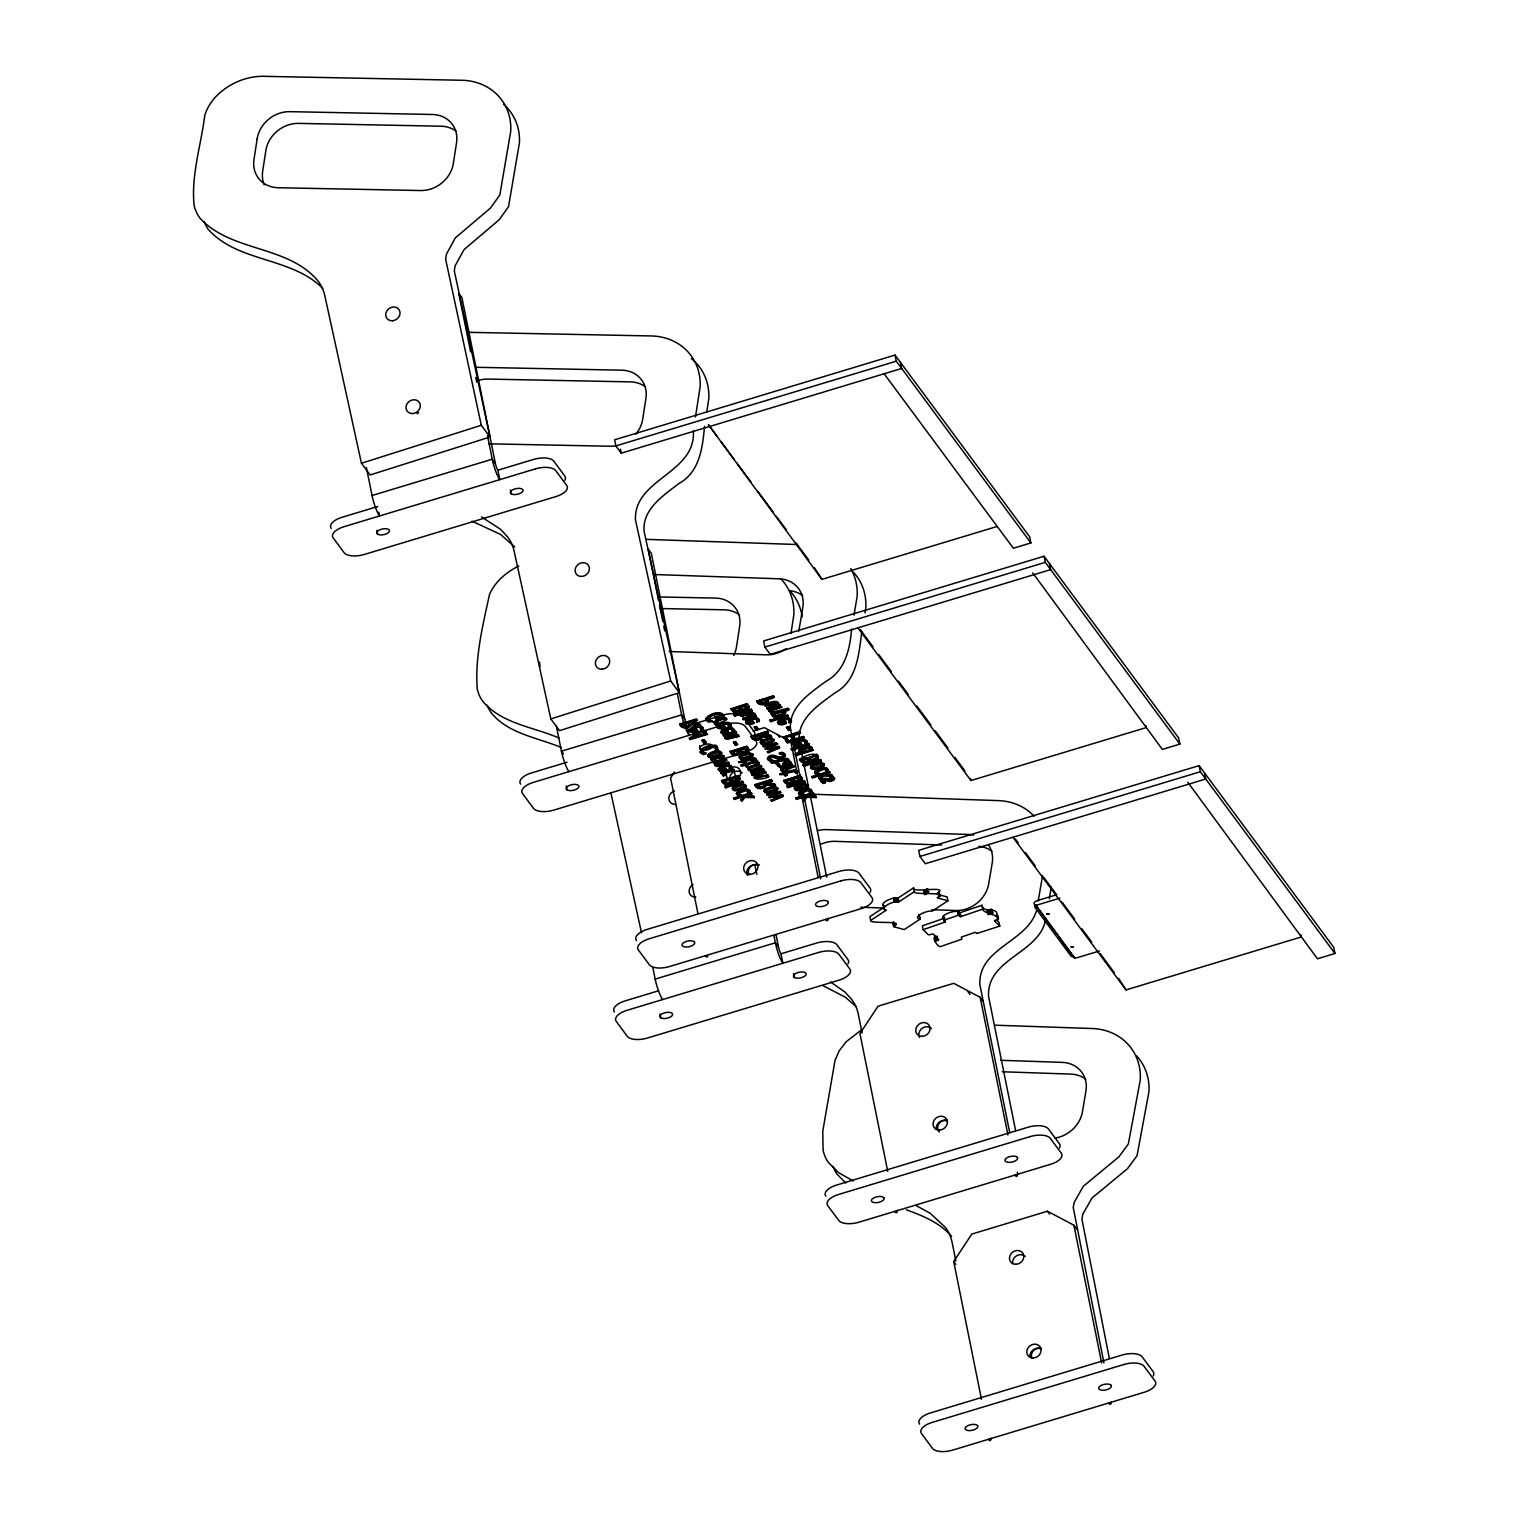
<?xml version="1.0" encoding="UTF-8"?>
<svg xmlns="http://www.w3.org/2000/svg" width="1528" height="1528" viewBox="0 0 1528 1528"><rect width="100%" height="100%" fill="white"/><g stroke="black" fill="none" stroke-linecap="round" stroke-linejoin="round"><path stroke-width="1.5" d="M779.605 765.528L779.509 763.866L777.446 765.108L780.923 768.202L792.44 765.108L781.648 767.514L777.924 766.216M714.626 760.906C714.321 756.398 726.717 759.722 723.355 755.29L710.864 759.072L711.628 760.581L713.366 759.378L710.864 759.072M717.186 723.756C739.934 715.639 714.856 717.511 717.549 724.387C713.309 728.188 717.644 720.318 714.053 722.782L713.404 721.904L725.915 718.141L726.679 719.65M724.807 774.639C724.501 770.131 736.897 773.454 733.535 769.023L721.025 772.805L721.808 774.314L723.661 773.741L721.025 772.805M708.152 719.325C710.253 715.238 719.134 712.583 722.343 716.651M738.368 794.006L739.38 791.867L744.957 790.167M800.405 793.872L800.863 792.115L804.053 790.644M816.506 772.557L817.518 770.418L823.898 768.679A3.247 1.452 -11.4 0 1 825.636 769.1C824.681 774.257 830.754 770.589 826.667 768.011A5.138 2.311 -11.4 0 0 823.783 767.61C820.039 766.922 810.165 771.64 816.945 774.696L819.294 773.989L816.525 772.251M702.211 751.929C704.37 747.841 711.8 746.103 715.887 748.319M694.973 735.331L702.383 732.084A2.445 1.108 -11.4 0 1 703.95 732.389L704.236 732.676M728.818 724.883C727.08 728.78 732.676 726.564 730.403 723.718C727.805 721.12 723.604 722.591 720.586 723.546C707.941 728.589 732.733 732.848 722.801 723.909L725.685 723.355A3.686 1.662 -11.4 0 1 727.748 723.642L728.493 727.137M800.825 751.318L801.837 749.217L808.102 747.421A2.445 1.108 -11.4 0 1 809.668 747.727L809.706 750.42L802.486 752.597L800.691 750.668M704.274 732.409L703.854 734.433L696.634 736.611L694.839 734.701L696.711 732.886M800.844 751.012L802.372 751.948L809.573 749.77L810.126 748.376M724.253 717.396C723.241 709.145 709.107 713.328 706.031 718.351L706.566 720.528A11.345 5.1 -11.4 0 0 708.82 722.037L712.354 721.541L708.266 719.191M703.09 728.016C701.868 732.561 700.951 729.104 700.053 726.851A3.686 1.662 -11.4 0 0 697.99 726.564L695.106 727.118L697.895 731.339C678.241 736.553 698.544 717.53 703.224 728.646M734.49 729.811C733.879 733.765 731.95 731.587 731.568 729.276A3.686 1.662 -11.4 0 0 729.524 728.99L726.64 729.563L729.391 728.359A3.686 1.662 -11.4 0 1 731.454 728.646L732.657 730.518M791.466 721.426C790.644 714.932 780.846 718.16 777.695 721.273C775.957 727.634 792.554 724.387 783.406 719.382L786.29 718.828A3.686 1.662 -11.4 0 1 788.333 719.115L789.556 720.987M807.338 741.806C806.02 746.409 805.371 742.818 804.282 740.641A3.686 1.662 -11.4 0 0 802.238 740.354L799.354 740.908L802.143 745.148C783.196 750.248 801.379 732.065 807.376 741.901M959.641 916.246L958.4 915.215L944.361 920.047L945.03 922.072L923.179 929.654L922.396 925.815L943.903 918.404M976.64 933.283L975.399 932.252L961.341 937.084L961.857 939.185L940.159 946.672C936.97 946.271 930.113 935.518 937.447 936.377M782.737 764.726L785.755 762.09A4.546 2.044 -11.4 0 1 788.238 761.67L788.945 761.67A4.011 1.795 -11.4 0 1 790.893 762.453L790.453 764.649L791.657 763.618L792.44 765.108M706.184 731.721L705.611 733.918L707.54 734.395L690.121 739.647C686.301 735.446 703.701 736.152 689.472 738.788M772.423 716.097L772.595 714.397M754.756 713.385L754.106 715.677L754.698 713.882M749.961 791.275C749.102 794.694 747.268 793.49 747.498 790.549A3.247 1.452 -11.4 0 0 746.466 790.186M828.1 769.826L828.061 771.334M754.584 759.76L754.717 760.81L756.608 760.237L755.806 758.213L752.826 757.793L738.654 761.956L753.762 758.346L756.608 760.237M754.717 760.81L753.113 758.805L744.652 761.211L746.352 763.522C749.159 763.733 757.888 757.487 758.958 763.408L748.51 767.018A5.291 2.387 -11.4 0 0 747.765 768.699L748.624 770.322A5.233 2.349 -11.4 0 0 751.127 771.029L760.868 768.068A5.252 2.349 -11.4 0 0 761.612 766.407L756.016 762.625L747.001 764.382L755.462 761.975L757.067 763.58M789.059 760.734L786.194 758.843L771.105 762.453L785.277 758.289L788.257 758.709L789.059 760.734L787.168 761.307L787.035 760.256M797.406 771.124L797.635 772.328L795.744 772.901L795.63 771.85M770.188 711.532L770.131 711.972A4.355 1.967 -11.4 0 0 770.609 712.678L788.161 708.209C792.001 712.334 775.002 711.647 788.792 709.087M782.393 771.067L782.336 771.506A4.355 1.967 -11.4 0 0 782.813 772.213C783.196 776.644 776.262 772.786 783.425 773.607M783.367 755.386C779.547 760.657 773.187 751.623 768.469 756.876A5.654 2.54 -11.4 0 0 767.476 758.442L767.686 759.588M752.846 714.13C750.439 721.101 731.778 719.974 752.196 715.562M776.912 703.568C774.486 710.539 755.825 709.412 776.262 705M693.349 430.877C696.252 473.508 633.719 478.589 635.457 519.845L670.677 680.972L679.368 692.681L559.515 730.651L550.825 718.924L514.172 551.283A47.33 41.371 -36.5 0 0 507.506 536.767L500.554 529.299L481.511 516.903M695.488 416.934L700.149 386.737A60.108 52.544 -36.5 0 0 651.195 335.95L468.351 332.321M704.542 426.35C702.555 447.494 699.824 471.865 679.101 483.44C663.744 495.129 641.894 509.397 644.147 531.572L679.368 692.681M706.681 412.407L708.82 398.464A60.108 52.544 -36.5 0 0 691.324 358.602M791.007 633.241L793.872 614.638A60.108 52.544 -36.5 0 0 780.865 578.864M703.09 729.658L703.052 728.531M730.785 726.449L730.747 725.322M734.452 730.327L734.49 731.454M730.327 767.973L729.123 766.101A3.686 1.662 -11.4 0 0 727.061 765.814L724.176 766.368L727.194 766.445A3.686 1.662 -11.4 0 1 729.238 766.731L729.83 769.558L732.179 768.909L731.244 765.624L727.519 764.745L720.758 766.521L718.217 768.832L720.146 770.914L726.965 770.589L720.28 771.544L718.217 769.386M732.179 768.909C731.778 762.548 720.719 765.681 718.351 769.463M759.301 721.636C757.334 708.4 733.115 728.493 754.106 723.336L751.318 719.096L754.202 718.542A3.686 1.662 -11.4 0 1 756.245 718.828L756.971 722.286L759.244 720.509M783.406 719.382L786.423 719.459A3.686 1.662 -11.4 0 1 788.467 719.745L789.097 722.61L791.351 720.796M807.338 743.448L807.3 742.321M851.612 629.039C849.969 648.98 845.27 670.716 826.151 681.221C810.604 692.719 788.582 706.719 790.492 728.951L820.727 878.906M853.98 615.115L857.132 596.531A60.108 52.544 -36.5 0 0 850.695 568.55M861.868 631.484C858.793 653.812 857.38 680.762 834.823 692.948C819.619 704.293 798.552 717.472 799.068 739.017M865.02 612.9L865.803 608.259A60.108 52.544 -36.5 0 0 853.369 572.217M1038.238 900.985L1042.573 875.429M1049.297 898.77L1051.245 887.157M749.331 706.967C746.524 712.067 739.877 709.298 735.694 712.392M752.062 774.944L752.788 772.786L750.745 772.328L763.255 768.546L764.019 770.055L754.698 772.881L754.068 774.543L755.481 775.002L765.433 771.487L755.348 774.371L753.934 773.894L754.565 772.251L764.019 770.055M818.359 757.812C816.219 745.282 778.096 771.029 816.582 754.66M766.731 700.664C765.566 707.961 750.611 699.385 765.834 699.079C768.87 702.67 760.314 704.656 759.168 701.085M716.059 748.491C715.295 755.959 721.579 742.761 712.334 745.53C707.464 744.652 694.361 750.897 703.529 754.679L706.012 753.151L702.288 751.738M1045.782 918.863C1040.071 953.548 986.553 958.228 988.559 996.351L1015.604 1130.51M820.956 781.285C820.689 774.027 835.491 783.215 830.926 777.045M712.354 721.541L708.4 719.841C707.464 714.378 721.636 710.959 722.438 717.415L718.122 718.714L716.804 716.479L714.856 717.071L716.842 720.223L724.119 718.026C723.642 709.756 709.049 714.015 706.165 719M738.712 751.948L735.14 753.781L732.695 751.719L737.585 750.248L738.482 751.929M754.221 777.847L755.271 775.422L752.101 774.734M792.287 780.961L788.696 782.794L786.271 780.732L791.141 779.261L792.039 780.942M749.942 792.803L749.904 790.816M811.979 792.669L810.699 789.976A5.138 2.311 -11.4 0 0 807.815 789.556C805.027 789.212 794.617 792.745 800.71 795.381L803.079 794.675L800.844 796.031C794.102 792.956 803.938 788.238 807.682 788.925A5.138 2.311 -11.4 0 1 810.566 789.327C814.634 791.409 808.904 795.63 809.668 791.065A3.247 1.452 -11.4 0 0 807.93 790.644L800.424 793.509L803.04 794.617M994.499 920.696C1008.289 916.303 981.969 913.82 982.771 909.103L982.007 905.264L959.794 912.808L960.864 916.609L982.771 909.103M717.95 750.324C717.644 742.398 701.849 746.6 700.187 752.254M1036.328 911.242C1026.663 942.318 978.168 948.086 979.868 984.624L1009.721 1132.668M732.485 730.499L732.198 732.141M730.174 767.954L729.868 769.596M757.296 720.681L757.009 722.324M789.384 720.968L789.097 722.61M747.268 707.369L742.742 709.355L739.953 707.082L746.103 705.229L747.364 707.617M800.309 778.974L795.782 780.961L792.994 778.707L799.144 776.835C803.881 781.19 793.318 783.921 792.994 778.707M816.391 757.659L811.865 759.645L809.076 757.372L815.245 755.52C819.982 759.874 809.401 762.606 809.076 757.372M679.769 723.966C680.896 729.544 689.357 729.009 691.439 724.654L700.531 724.921L691.324 724.024C689.3 728.13 681.564 728.932 679.769 723.966L696.424 718.924C700.741 722.935 679.807 723.374 697.112 719.86M750.993 736.248C752.139 741.825 760.6 741.29 762.682 736.935L771.755 737.203L762.548 736.305C760.524 740.411 752.807 741.214 750.993 736.248L767.667 731.224L768.469 732.771L761.842 734.777L768.469 732.771M754.756 784.609C755.882 790.186 764.344 789.651 766.426 785.296L775.517 785.564L766.311 784.666C764.286 788.773 756.551 789.575 754.756 784.609L771.411 779.586L772.232 781.133L765.604 783.138L772.232 781.133M736.42 793.796L739.972 791.026L745.779 789.689A5.138 2.311 -11.4 0 1 748.663 790.11L749.79 790.969M892.849 922.511L893.976 926.789L904.213 929.578L919.99 919.188C911.605 917.583 926.808 909.848 932.156 911.185L947.933 900.794L947.15 896.955L938.956 894.739M893.632 926.35C906.639 919.913 869.241 924.325 870.654 920.448L869.871 916.609L883.681 907.536M937.332 897.585C950.301 891.072 913.286 895.542 914.355 891.683L898.407 902.169L897.757 898.254L913.591 887.844C910.019 893.613 950.129 884.999 937.371 893.173M747.994 791.81L747.574 793.509M781.648 707.044L772.767 709.737L772.901 712.602L772.901 710.367L781.648 707.044L780.999 706.184L768.508 709.947L769.272 711.456L771.01 710.272M784.494 770.876C807.624 761.154 784.609 768.298 782.985 773.015M689.281 730.212C692.05 726.602 699.805 724.1 703.128 728.111M716.976 727.022L723.623 723.317L730.537 724.367M720.681 732.027C723.451 728.398 731.205 725.915 734.529 729.906M772.48 715.562L772.996 713.862L771.048 713.385L771.812 714.894L773.13 714.493M811.998 748.185L811.463 749.885L813.393 750.363L795.973 755.634C792.153 751.413 809.553 752.12 795.324 754.756M724.941 736.42L724.941 738.54L727.041 739.361L738.998 736.286L726.927 738.731L724.826 737.89L725.38 735.808L723.355 735.35L735.866 731.568L736.63 733.077L726.698 736.897A3.82 1.719 -11.4 0 0 727.061 737.986L738.234 734.777L726.927 737.336A3.82 1.719 -11.4 0 1 726.507 736.706M702.097 750.783C704.924 747.517 713.958 744.021 716.193 749.121L715.257 751.05M778.497 703.835C778.841 698.277 762.625 703.854 765.318 706.127L776.892 703.835M712.831 760.084L712.487 761.097A4.355 1.967 -11.4 0 0 712.965 761.784L715.276 761.765L714.665 760.638M816.506 772.194L824.031 769.329A3.247 1.452 -11.4 0 1 825.75 769.73L825.712 772.06M740.564 709.928L738.845 712.239L734.949 713.003L730.651 708.782L747.307 703.739L749.312 707.025M739.953 752.559L734.299 754.966L730.136 751.375L746.791 746.332C753.075 751.738 742.169 753.419 740.087 753.189C737.68 756.971 730.919 756.207 730.136 751.375M740.24 779.261C735.006 781.209 725.934 787.493 721.655 780.521L738.311 775.479L740.469 779.356M731.568 781.668C730.518 786.251 722.133 785.583 721.655 780.521M800.844 750.955L808.236 748.071A2.445 1.108 -11.4 0 1 809.802 748.376L810.088 748.644M793.529 781.572L787.856 783.979L783.692 780.388L800.347 775.345L801.952 777.962M802.276 779.127C800.309 783.539 794.025 780.025 792.726 783.348C789.537 785.812 784.552 784.628 783.692 780.388M818.034 758.404L805.772 762.548L801.149 760.906M809.706 760.218C808.637 764.745 800.347 764.191 799.793 759.072M774.772 713.328L774.791 716.04A2.387 1.07 -11.4 0 0 776.358 716.326L783.1 714.168A3.075 1.375 -11.4 0 0 783.692 713.099L781.973 711.819L774.887 713.958L774.658 715.39A2.387 1.07 -11.4 0 0 776.224 715.696L782.985 713.538A3.075 1.375 -11.4 0 0 783.558 712.468L781.859 711.188L774.887 713.958M785.564 712.697L778.803 716.326L772.519 715.944M726.583 736.267L736.63 733.077M726.545 759.588L716.613 763.408A3.82 1.719 -11.4 0 0 716.976 764.477L728.264 761.918L729.047 763.427L717.09 766.502L714.989 765.681L715.429 762.949L713.385 762.491L725.895 758.709L726.679 760.218L716.747 764.057A3.82 1.719 -11.4 0 0 717.09 765.127L729.047 763.427M752.33 716.212L751.7 713.232L741.137 716.059L740.488 715.18L751.776 712.105L754.889 714.034M776.377 705.63C779.051 699.06 765.662 705.344 765.318 706.127M821.052 780.865L825.96 778.707L831.442 780.197L832.454 778.535L829.513 777.274L831.881 776.568L834.498 778.478A5.061 2.273 -11.4 0 1 834.173 779.815L829.398 781.553L824.031 780.044L823.038 781.61L825.617 782.813L823.363 783.501L820.899 781.094M747.268 722.4L749.828 720.223L751.852 722.973C748.491 725.533 744.728 720.433 749.694 719.592L751.852 722.973M795.171 743.238L797.731 741.405C805.313 747.23 789.67 745.148 797.864 742.035L799.908 744.785M700.798 730.346L700.168 727.481A3.686 1.662 -11.4 0 0 698.124 727.194L695.24 727.748M805.046 744.136L804.416 741.271A3.686 1.662 -11.4 0 0 802.372 740.984L799.488 741.558M784.724 764.745L788.582 764.535C790.931 761.803 785.487 761.421 784.571 763.465M788.715 765.184C791.561 761.288 781.897 762.701 785.239 766.216L788.582 764.535M898.598 902.055C900.584 892.428 878.199 903.01 883.91 905.474M926.503 893.976L925.796 890.041M674.459 772.06L670.582 777.943L697.895 913.343M981.473 1399.266L953.701 1261.536L971.789 1234.089L1047.463 1211.226L1073.898 1225.208L1077.011 1229.41M760.791 736.63L756.207 738.501L753.591 736.591L759.874 734.701C763.943 738.673 753.953 741.328 753.591 736.591M756.761 775.154L757.181 777.943L767.744 775.078L756.112 776.835L766.082 772.366L756.895 775.804M694.992 735.044L696.52 735.98L703.72 733.803L703.816 731.759A2.445 1.108 -11.4 0 0 702.25 731.454L698.659 732.179M767.056 708.457L767.705 709.336L780.063 704.905L778.172 705.096L778.726 702.995L775.957 702.173L764.668 705.248M715.429 762.949L714.856 765.05L717.778 765.853M809.611 793.376L809.534 790.415A3.247 1.452 -11.4 0 0 807.796 789.995L806.096 790.148M705.611 733.918L705.554 730.861A4.259 1.91 -11.4 0 0 703.262 730.346L693.578 733.421A5.195 2.33 -11.4 0 0 692.757 735.006A6.036 2.712 -11.4 0 0 694.762 736.515M811.463 749.885L811.54 747.459A4.259 1.91 -11.4 0 0 809.248 746.944L799.564 750.038A5.195 2.33 -11.4 0 0 798.743 751.623A6.036 2.712 -11.4 0 0 800.748 753.113M715.906 722.228L715.028 723.928A4.355 1.967 -11.4 0 0 715.505 724.635L715.639 725.284M713.481 760.008L713.079 762.434M723.527 773.111L722.649 774.811A4.355 1.967 -11.4 0 0 723.126 775.517L725.456 775.498L724.845 774.371M771.143 710.902L770.742 713.309M723.661 773.741L723.26 776.167M783.215 769.787L782.947 772.843M724.005 756.169L715.123 758.843L715.276 761.765M734.166 769.883L725.303 772.576L725.456 775.498M959.718 912.808C957.98 907.88 937.409 916.418 944.571 917.583M739.113 709.909L735.656 711.188L733.23 709.126L738.1 707.655C742.455 711.399 733.421 713.901 733.23 709.126M752.788 772.786L752.234 775.364L755.386 776.071M745.97 795.782L751.738 793.605L751.107 792.745L733.688 797.998L734.452 799.507L744.518 795.801L734.338 798.877L733.688 797.998M824.108 774.333L829.876 772.156L829.226 771.277L811.807 776.549L812.59 778.058L822.656 774.333L812.457 777.427L811.807 776.549M808.006 795.649L813.775 793.471L808.675 795.687M755.271 775.422C749.217 785.067 789.575 771.965 754.278 777.676M741.691 801.169L745.225 796.814L741.691 801.169L740.755 799.45L744.518 795.801M819.829 779.719L823.344 775.364L819.829 779.719L818.893 777.981L822.656 774.333M803.728 801.035L807.261 796.68L803.728 801.035C799.832 797.406 813.03 792.134 802.926 799.946M822.809 780.101C826.247 777.676 830.678 783.558 834.059 779.184A5.061 2.273 -11.4 0 0 834.364 777.828L831.748 775.918L829.551 777.332M740.889 800.08L744.652 796.432M819.027 778.631L822.79 774.982M996.237 916.036C1000.248 906.104 982.733 913.897 982.007 905.264M708.629 753.762C712.01 751.68 719.44 748.395 721.713 753.151A5.252 2.349 -11.4 0 1 720.987 754.813L711.227 757.754A5.233 2.349 -11.4 0 1 708.744 757.067L707.865 755.424M764.955 789.67L773.454 786.748L777.924 788.429A5.252 2.349 -11.4 0 1 777.179 790.091L767.438 793.032A5.233 2.349 -11.4 0 1 764.936 792.344L764.076 790.721A5.291 2.387 -11.4 0 1 764.821 789.04L773.321 786.118L777.79 787.779A5.252 2.349 -11.4 0 1 777.064 789.46L767.304 792.402A5.233 2.349 -11.4 0 1 764.802 791.714L764.325 791.237M811.368 766.005L818.607 763.217L824.089 764.229M926.274 894.166L925.643 890.232M919.207 915.348L920.219 918.996M710.482 754.641L717.644 752.483A3.018 1.356 -11.4 0 1 719.325 752.865L719.803 753.495A3.018 1.356 -11.4 0 1 719.23 754.565L712.029 756.742A2.999 1.356 -11.4 0 1 710.386 756.341L709.775 755.061A3.037 1.356 -11.4 0 1 710.348 754.011L717.53 751.833M762.797 740.927L769.978 738.769A3.018 1.356 -11.4 0 1 771.659 739.151L772.251 740.431A3.018 1.356 -11.4 0 1 771.678 741.481L764.477 743.659A2.999 1.356 -11.4 0 1 762.835 743.276L762.357 742.627A3.037 1.356 -11.4 0 1 762.93 741.558L770.093 739.399A3.018 1.356 -11.4 0 1 771.774 739.781L772.098 740.087M741.71 755.749L745.034 754.297M734.834 787.073L742.016 784.895A3.018 1.356 -11.4 0 1 743.83 785.468L744.289 786.557A3.018 1.356 -11.4 0 1 743.716 787.627L736.515 789.804A2.999 1.356 -11.4 0 1 734.872 789.422L734.395 788.773A3.037 1.356 -11.4 0 1 734.968 787.703L742.15 785.545A3.018 1.356 -11.4 0 1 743.83 785.927L744.136 786.232M797.005 787.569L804.186 785.411M743.582 786.996L736.4 789.174A2.999 1.356 -11.4 0 1 734.739 788.773L734.28 788.142M898.33 902.188C892.829 900.183 878.161 908.874 886.431 910.077L870.654 920.448M860.894 1030.33L846.13 1041.771L839.178 1050.844L835.052 1060.26L822.771 1131.197L823.114 1150.317A43.376 37.913 -36.5 0 0 828.405 1162.502L838.586 1172.664L853.254 1180.991M923.179 929.654L928.451 934.907L933.169 933.933L938.727 939.835L934.983 941.095L934.487 937.008M723.088 729.066L720.681 732.581L729.295 733.154L722.591 734.089L720.548 731.95M518.775 566.029C506.398 572.102 495.072 581.614 489.495 594.487C482.791 625.334 474.788 657.537 477.271 689.262A43.376 37.913 -36.5 0 0 482.772 701.352C501.681 723.928 533.826 726.927 559.267 738.158M944.858 922.167L944.247 918.232M768.317 748.013C797.463 735.827 747.173 755.558 778.898 746.371L779.624 747.822L768.087 752.903L767.438 752.024L774.543 748.357M775.555 794.713L780.77 792.211L772.06 796.374M765.203 748.548L773.97 744.403L765.337 749.178L776.491 748.242L765.337 749.178M768.947 796.909L777.733 792.745L769.081 797.54L780.235 796.604L769.081 797.54M938.689 892.772L939.644 896.535L938.956 891.836M767.304 751.394L767.954 752.273L779.624 747.822M771.067 799.755L771.716 800.634L783.367 796.183L771.831 801.264L771.182 800.385L780.101 795.973M695.526 730.346L693.502 727.595L690.923 729.448L695.66 730.976L691.229 730.747L693.616 728.245L695.66 730.976M723.355 727.786L721.311 725.036C713.118 728.149 728.78 730.231 721.197 724.406L718.637 726.564M724.902 729.41L722.725 730.575L722.649 732.542L727.061 732.791L724.902 729.41L727.061 732.791M725.017 730.04L722.457 732.218M783.826 722.61L781.782 719.86L779.223 721.713L783.959 723.241L779.528 723.011L781.916 720.509L783.959 723.241M724.597 769.596L722.572 766.846L719.994 768.699L724.73 770.227L720.318 769.997L722.706 767.495L724.73 770.227M767.438 752.024L776.491 748.242M771.182 800.385L780.235 796.604M996.409 919.703L998.987 922.301L999.77 926.121L976.774 933.512M724.291 728.55L732.007 727.462L734.624 730.46M361.448 463.251L481.301 425.281L489.991 437.008L370.12 474.979L361.448 463.251L324.796 295.611A47.33 41.371 -36.5 0 0 318.111 281.095C287.952 244.786 230.747 252.368 199.652 217.759A43.376 37.913 -36.5 0 1 194.151 205.669C190.904 175.453 201.008 145.447 204.733 115.631C206.738 108.641 210.635 102.357 215.524 97.028C228.684 83.085 247.899 75.197 267.094 76.4L461.819 80.258A60.108 52.544 -36.5 0 1 510.772 131.064L499.847 194.935L490.526 207.999L455.363 237.871L446.443 254.106L445.641 259.187L481.301 425.281M550.825 718.924L670.677 680.972M378.81 512.186L379.555 515.948A16.139 2.98 73.2 0 1 372.049 495.511L492.245 459.202L495.359 463.404A5.386 0.993 73.2 0 0 497.861 470.223L499.771 479.639A16.139 2.98 73.2 0 1 492.245 459.202L487.547 435.862M377.664 506.532L342.043 517.285A16.56 7.449 -11.4 0 0 331.251 528.459M497.861 470.223L533.482 459.45A16.56 7.449 -11.4 0 1 553.843 461.208L564.787 475.991A16.56 7.449 -11.4 0 1 564.863 480.289M884.139 373.768L1013.37 548.246L1030.884 542.937L1029.662 536.825L895.045 355.088L614.619 439.797L615.841 445.928L621.227 453.186L901.673 368.477L900.431 362.365M615.841 445.928L896.287 361.2L1030.884 542.937M716.938 436.129L708.457 424.688L821.93 579.379L997.211 526.434M1032.737 572.885L1162.369 749.408L1179.883 744.098L1178.661 737.986L1044.044 556.249L763.599 640.977L764.84 647.089L770.227 654.347L1050.672 569.638L1049.43 563.526M764.84 647.089L1045.286 562.361L1179.883 744.098M774.066 697.265L773.378 696.348L756.704 701.371L773.244 695.698C777.16 700.282 757.812 699.633 773.932 696.615M679.884 724.597L696.558 719.573L697.245 720.49M730.785 709.412L747.307 703.739M682.347 724.31L688.631 722.419C692.509 726.22 683.723 728.799 682.481 724.941C682.042 726.144 690.522 727.252 689.243 723.221M682.481 724.941L688.631 722.419M733.344 709.756L738.234 708.285L739.361 710.004M739.953 707.082L746.791 706.624M759.301 701.715L766.426 700.34M567.041 762.205L531.419 772.958A16.56 7.449 -11.4 0 0 520.628 784.131M677.401 693.865L681.622 714.875A16.139 2.98 73.2 0 0 689.147 735.331L687.237 725.895L722.859 715.142A16.56 7.449 -11.4 0 1 743.238 716.899L754.163 731.664A16.56 7.449 -11.4 0 1 754.259 735.961M740.622 710.596C743.582 711.991 751.375 710.176 748.777 705.726M717.988 718.084L722.438 717.415M706.07 719.134L706.433 719.879A11.345 5.1 -11.4 0 0 708.686 721.407L712.163 720.834M714.856 717.071L716.727 719.573L724.119 718.026M734.013 714.55L751.432 709.298L752.196 710.806L734.796 716.059L734.013 714.55L734.796 716.059M734.147 715.199L751.432 709.298M734.662 715.429L752.196 710.806M713.404 721.904L725.915 718.141M713.538 722.553L716.04 722.859M740.488 715.18L750.974 712.85L754.679 713.576M778.172 705.096L780.197 705.554M740.622 715.83L752.846 714.397M766.922 707.827L767.572 708.686L780.063 704.905M715.505 724.635L717.835 724.616M700.664 729.716L702.976 729.009M697.895 731.339L691.076 731.664L689.147 730.136M753.972 715.028L755.367 714.607L756.15 716.116L743.639 719.898L742.99 719.019M768.641 710.596L781.133 706.815L781.782 707.693M754.106 715.677L755.367 714.607M742.875 718.389L743.506 719.268L756.15 716.116M770.609 712.678L772.805 712.01M705.497 733.268L707.54 734.395M725.456 727.5L718.084 728.245M728.379 726.507L730.67 725.819M771.163 714.015L788.276 708.839L788.925 709.718M689.357 738.139L689.987 739.017L707.407 733.765M756.876 721.693L759.168 721.006M754.106 723.336C737.527 726.621 750.687 713.824 759.034 719.554M702.078 740.278L704.102 739.667L706.051 742.302L704.16 743.544L702.078 740.278L704.16 743.544M770.036 720.127L787.455 714.875L788.104 715.753L770.8 721.655L770.036 720.127L770.8 721.655M702.211 740.927L704.236 740.316L706.184 742.933M770.169 720.777L787.569 715.505L788.219 716.384M770.685 721.006L788.104 715.753M723.355 735.35L735.866 731.568M754.393 727.022L756.417 726.411L758.365 729.028L756.456 730.269L754.393 727.022L756.456 730.269M704.026 742.914L706.051 742.302M723.489 735.98L725.514 736.439M754.526 727.653L756.551 727.041L758.48 729.658M756.341 729.639L758.365 729.028M753.228 730.995L764.344 727.634L790.797 741.634L793.891 745.836M786.06 722.973C767.4 727.825 786.614 712.029 791.504 720.91M733.516 742.13L735.541 741.519L737.489 744.136L735.579 745.397L733.516 742.13L735.579 745.397M751.127 736.897L767.667 731.224M733.65 742.78L735.675 742.169L737.623 744.785M753.705 737.241L760.008 735.331L760.963 736.897M786.481 727.309L788.505 726.679L790.453 729.314L788.429 729.926L786.481 727.309L788.563 730.556L790.587 729.945L788.505 726.679M786.614 727.939L788.639 727.328M700.397 752.33L703.396 754.03L706.07 753.228M717.816 749.675L715.123 750.401M735.465 744.747L737.489 744.136M730.25 752.005L746.791 746.332M739.418 749.694L745.588 747.822C750.152 751.91 740.717 754.775 739.552 750.324C739.342 751.375 746.122 753.419 746.714 749.56M800.576 733.058L799.889 732.141L783.215 737.164L799.755 731.492C803.747 735.789 780.082 736.782 800.443 732.409M732.695 751.719L737.718 750.878M739.552 750.324L746.256 749.217M786.29 741.309L788.257 740.717L785.755 736.859L790.453 735.446C791.561 740.813 797.807 738.941 792.421 734.834M710.978 759.702L723.489 755.921L724.138 756.799M785.869 737.489L790.568 736.076L792.86 739.151M740.087 753.189C743.066 754.584 750.84 752.769 748.262 748.319M742.99 752.941L553.843 810.088A16.56 7.449 -11.4 0 1 533.482 808.331L522.538 793.567A16.56 7.449 -11.4 0 1 533.329 782.393L724.769 724.558A16.56 7.449 -11.4 0 1 745.129 726.316L756.073 741.099A16.56 7.449 -11.4 0 1 745.282 752.254M788.257 740.717L786.156 740.66L787.436 743.047L789.613 742.379L788.754 740.755L786.576 741.405M792.726 738.521L794.694 737.928M713.385 762.491L726.029 759.359L726.679 760.218M790.893 740.182L803.403 736.4L804.034 737.279L791.676 741.691L790.893 740.182L791.676 741.691M713.519 763.121L715.562 763.58M786.71 742.054L789.613 742.379M791.026 740.813L803.518 737.05L804.167 737.909M783.1 736.534L787.302 742.398L789.499 741.749M791.542 741.061L804.034 737.279M728.913 762.797L718.695 765.738M738.654 761.956L742.894 761.727C749.923 766.961 732.962 766.33 746.046 763.561L745.836 762.816M738.788 762.587L743.028 762.376L744.747 764.688M744.652 761.211L754.565 759.932M802.143 745.148L794.082 744.919M804.912 743.506L807.204 742.818M791.294 748.835L808.713 743.582L809.362 744.461L792.077 750.344L791.294 748.835L792.077 750.344M745.912 762.93L744.098 763.351L745.97 763.446M754.584 760.18L756.475 759.607M779.261 753.094L782.03 752.273C790.11 754.526 781.305 761.823 776.663 758.633C763.007 753.38 775.957 763.045 770.551 761.842L767.553 758.958A5.654 2.54 -11.4 0 1 768.603 757.506C772.824 753.476 777.236 758.232 781.534 757.678C787.722 754.545 773.722 751.165 783.176 755.29M791.428 749.484L808.847 744.212L809.477 745.091M778.898 758.556L783.577 757.353L785.411 755.309L782.164 752.903L779.433 753.801M791.943 749.713L809.362 744.461M732.046 768.278L729.716 768.909M744.766 761.842L746.485 764.153L756.112 761.517L758.958 763.408M741.023 765.127L745.263 764.917L746.581 767.151L748.185 765.986M741.137 765.757L745.377 765.547L746.581 767.151M721.159 773.435L733.65 769.654L734.299 770.532M758.843 762.778L757.067 763.981M723.126 775.517L725.322 774.868M767.82 759.473L773.206 761.039M811.349 749.236L813.393 750.363M795.209 754.125L795.84 754.985L813.259 749.732M771.105 762.453L775.345 762.243C775.823 765.566 780.35 764.191 777.083 761.708L785.545 759.301L787.168 760.887M771.239 763.083L775.479 762.873L776.663 764.477M777.083 761.708L787.015 760.428M776.53 763.847L778.287 763.312M788.925 760.104L787.168 761.307M721.789 781.152L738.444 776.129L740.316 778.764L737.928 781.954L731.606 782.336M777.599 765.91L777.332 764.477L779.471 763.828M724.234 780.865L729.104 779.395C733.154 783.558 723.642 783.157 724.348 781.496C725.514 785.564 733.154 782.833 729.104 779.395M730.957 778.841L737.107 776.969C741.405 781.668 730.518 781.629 731.072 779.471C732.389 783.94 741.5 781.037 737.107 776.969M750.745 772.328L763.255 768.546M724.348 781.496L729.238 780.025M731.072 779.471L737.241 777.618M750.878 772.958L752.903 773.416M802.353 759.416C810.719 753.419 808.694 765.986 803.136 760.925C799.812 758.709 809.458 764.172 808.006 758.977M802.486 760.046L807.357 758.576M809.21 758.022L815.36 756.15L816.487 757.907M779.471 764.879C781.534 768.87 785.487 766.158 779.777 765.662M790.453 764.649L791.657 763.618M725.017 786.29L742.436 781.037L743.086 781.916L725.781 787.818L725.017 786.29L725.781 787.818M783.348 770.437L781.476 770.991L780.712 769.482L793.204 765.7L793.987 767.209M809.744 760.887C814.004 763.083 822.37 758.537 816.449 754.03M725.151 786.939L742.551 781.668L743.2 782.546M780.846 770.112L793.204 765.7M725.666 787.168L743.086 781.916M803.155 764.84L820.555 759.588L821.204 760.447L803.919 766.349L803.155 764.84L803.919 766.349M803.27 765.49L820.689 760.218L821.338 761.097M803.785 765.719L821.204 760.447M797.291 771.258L793.987 770.532L785.163 773.072L784.59 771.85L795.343 769.806L797.635 772.328M779.7 774.047L783.94 773.836C784.399 777.16 788.945 775.785 785.678 773.302L794.14 770.895L795.744 772.499M779.815 774.677L784.055 774.467L785.258 776.071M785.678 773.302L794.274 771.544L795.744 772.901M785.125 775.441L786.863 774.906M795.63 772.27L797.52 771.697M754.87 785.258L771.411 779.586M757.334 784.953L763.618 783.062C767.228 787.359 756.971 787.283 757.468 785.602C758.786 789.479 767.419 786.805 763.618 783.062M757.468 785.602L763.752 783.692M783.826 781.018L800.347 775.345M750.038 791.447L748.529 789.479A5.138 2.311 -11.4 0 0 745.645 789.059C742.321 788.563 732.198 792.707 738.673 795.515L741.175 795.439L738.807 796.164L736.324 793.739M749.809 792.153L747.402 792.822M786.271 780.732L791.275 779.891M793.108 779.337L799.278 777.485L800.405 779.223M733.803 798.647L751.222 793.376L751.871 794.254M751.738 793.605L746.638 795.821M828.176 769.997L826.801 768.66A5.138 2.311 -11.4 0 0 823.898 768.24C821.071 767.858 810.623 771.564 816.811 774.066L819.18 773.359M825.578 771.411L827.947 770.704M793.643 782.202C796.68 783.558 804.301 781.859 801.818 777.332M811.941 777.179L829.36 771.926L830.01 772.786M829.876 772.156L824.776 774.371M787.054 786.156L804.473 780.904L805.237 782.412L787.818 787.665L787.054 786.156L787.818 787.665M787.187 786.805L804.473 780.904M787.703 787.035L805.237 782.412M821.147 781.534L823.248 782.852L825.483 782.183L822.904 780.98M809.477 792.745L811.846 792.02M806.688 796.298L796.489 799.373L795.725 797.864L813.144 792.612L813.908 794.121M795.84 798.495L813.144 792.612M795.725 797.864L796.374 798.743L806.555 795.649M857.857 627.874L970.929 780.541L1146.21 727.595L1145.809 725.552M1187.81 782.26L1317.442 958.782L1334.975 953.472L1333.734 947.36L1199.136 765.624L918.691 850.351L919.932 856.463L925.299 863.721L1205.745 779.013L1204.522 772.901M919.932 856.463L1200.359 771.736L1334.975 953.472M662.674 999.541A16.139 2.98 73.2 0 1 655.168 979.104L775.364 942.795L778.478 946.997A5.386 0.993 73.2 0 0 780.98 953.797L782.89 963.232A16.139 2.98 73.2 0 1 775.364 942.795L773.951 935.785M658.549 990.793L625.162 1000.878A16.56 7.449 -11.4 0 0 614.371 1012.052M780.98 953.797L816.601 943.043A16.56 7.449 -11.4 0 1 836.962 944.801L847.906 959.565A16.56 7.449 -11.4 0 1 847.983 963.881M1056.918 894.682L1037.818 900.45A5.501 2.464 -11.4 0 0 1034.227 904.156L1035.392 905.741M1059.878 898.139L1038.639 904.557A5.501 2.464 -11.4 0 0 1035.946 905.856L1074.585 958.018A5.501 2.464 -11.4 0 0 1077.851 957.502L1099.549 950.951M1012.949 837.249L1126.021 989.915L1301.283 936.97L1300.882 934.926M722.801 723.909L725.819 723.986A3.686 1.662 -11.4 0 1 727.863 724.272L728.684 724.902M751.432 719.745L754.316 719.172A3.686 1.662 -11.4 0 1 756.379 719.459L757.449 720.7M723.221 727.137L718.809 726.908M751.738 722.324L747.307 722.095M726.927 732.141L722.515 731.912M799.774 744.136L795.343 743.907M772.347 756.494L769.539 758.308L773.015 760.333M988.33 910.631L989.093 914.451M991.405 913.247L990.851 909.37M777.16 744.48L776.434 743.047L762.949 745.492L763.618 746.409L773.97 744.403M762.949 745.492L763.752 747.039L774.104 745.034M780.904 792.841L780.178 791.409L766.693 793.853L767.362 794.77L777.733 792.745M766.693 793.853L767.495 795.4L777.847 793.395M763.064 746.122L776.434 743.047M766.827 794.484L780.178 791.409M768.45 748.663L778.898 746.371M776.3 795.725L782.642 794.732L783.367 796.183M772.194 797.024L782.642 794.732M747.173 753.762L748.873 753.591M752.158 770.379L760.753 767.438A5.252 2.349 -11.4 0 0 761.479 765.776M736.763 790.167L745.339 787.245A5.252 2.349 -11.4 0 0 746.084 785.564M959.508 912.808L961.265 916.514M825.96 774.352L831.557 774.429L832.55 776.224L823.477 775.995M824.222 774.963L831.69 775.078L832.55 776.224M809.878 795.668L815.474 795.763L816.449 797.54L807.376 797.31M808.14 796.279L815.474 795.763M747.841 795.801L753.438 795.897L754.412 797.673L745.339 797.463M746.103 796.413L753.552 796.527L754.412 797.673M488.922 443.827L610.016 446.233A30.044 26.262 -36.5 0 0 615.268 445.87M658.492 596.951L715.467 598.078A30.044 26.262 -36.5 0 1 739.667 626.308L736.458 647.051A30.044 26.262 -36.5 0 1 733.765 655.512M660.039 608.526L724.157 609.806A30.044 26.262 -36.5 0 1 739.036 614.619M690.484 721.846L700.397 724.291M690.618 722.496L700.531 724.921M761.727 734.147L770.742 735.369L771.755 737.203M761.842 734.777L762.625 735.827L770.742 735.369M765.471 782.489L774.505 783.73L775.517 785.564M765.604 783.138L766.368 784.189L774.505 783.73M825.617 775.422L832.416 775.575M809.515 796.737L816.449 797.54M747.479 796.871L754.278 797.043M958.973 911.509L960.424 916.647M645.599 539.327L797.234 544.522M653.583 574.49L779.127 578.806A30.044 26.262 -36.5 0 1 802.83 607.418L799.316 628.161A30.044 26.262 -36.5 0 1 798.533 631.522M669.13 651.501L766.254 654.824A30.044 26.262 -36.5 0 0 786.041 648.674M808.923 794.102L998.452 800.615A60.108 52.544 -36.5 0 1 1034.074 816.181M941.668 844.984L835.071 841.336A30.044 26.262 -36.5 0 0 820.555 844.392M860.875 907.25L884.559 908.071M931.946 909.695L955.63 910.516A30.044 26.262 -36.5 0 0 988.692 883.833L992.207 863.11A30.044 26.262 -36.5 0 0 988.31 844.697M995.053 1025.192L1092.195 1028.516A60.108 52.544 -36.5 0 1 1140.251 1080.124L1128.352 1143.956L1118.84 1156.906L1083.295 1186.32L1074.127 1202.46L1073.248 1207.54L1103.923 1362.88M1000.649 1060.279L1062.246 1062.38A30.044 26.262 -36.5 0 1 1085.95 1091.011L1082.435 1111.754A30.044 26.262 -36.5 0 1 1054.606 1138.131M1002.234 1071.758L1070.937 1074.108A30.044 26.262 -36.5 0 1 1085.701 1079.15M988.33 914.47L987.546 910.631M959.202 915.138L958.247 911.299M960.157 916.628L958.61 911.337M803.212 795.305L800.271 793.223M741.004 794.751L738.578 793.28L745.893 790.778A3.247 1.452 -11.4 0 1 747.631 791.198L748.147 791.962M928.642 892.677L927.859 888.838M947.933 900.794L937.447 897.91M472.037 521.201L500.515 534.418L514.783 547.005M561.406 747.574C537.856 737.623 508.652 733.994 491.443 713.079A43.376 37.913 -36.5 0 1 487.241 705.248M783.558 710.673C790.473 714.76 774.123 720.777 772.308 715.448M783.692 711.303L785.736 712.812M906.371 1209.794C922.778 1215.772 939.987 1222.763 951.6 1236.343M734.032 712.22L730.651 708.782M823.477 985.904L845.194 997.135L856.501 1006.914M916.189 1205.611L930.246 1213.308L945.641 1227.652A47.33 41.371 -36.5 0 1 952.078 1242.283L955.859 1261.001M983.287 1001.509L980.174 997.306L953.739 983.325L878.046 1006.188L859.958 1033.616L887.73 1171.365M830.372 981.835L845.099 992.149L851.917 999.751A47.33 41.371 -36.5 0 1 858.354 1014.382L862.117 1033.1M776.549 758.003L774.62 756.837M987.947 914.298L987.183 910.459M783.291 772.958L785.01 771.544L784.361 770.685M845.805 1183.073L837.096 1174.23A43.376 37.913 -36.5 0 1 833.027 1166.322M706.089 731.874L705.688 731.492A4.259 1.91 -11.4 0 0 703.396 730.976L693.712 734.07A5.195 2.33 -11.4 0 0 692.891 735.656A6.036 2.712 -11.4 0 0 694.896 737.145M750.554 753.972L751.031 754.603A3.018 1.356 -11.4 0 1 750.458 755.672L743.257 757.85A2.999 1.356 -11.4 0 1 741.615 757.449L741.137 756.818M759.531 766.426L759.225 766.12A3.018 1.356 -11.4 0 0 757.544 765.738L750.363 767.915A3.037 1.356 -11.4 0 0 749.809 768.966M775.842 788.448L775.536 788.142A3.018 1.356 -11.4 0 0 773.856 787.76L766.674 789.919A3.037 1.356 -11.4 0 0 766.101 790.988L766.578 791.638A2.999 1.356 -11.4 0 0 768.221 792.02L775.422 789.842A3.018 1.356 -11.4 0 0 776.014 788.773L775.403 787.512A3.018 1.356 -11.4 0 0 773.722 787.13L766.54 789.288A3.037 1.356 -11.4 0 0 765.986 790.358L766.464 790.988A2.999 1.356 -11.4 0 0 768.106 791.389L775.288 789.212A3.018 1.356 -11.4 0 0 775.88 788.142M719.211 752.215L719.669 752.865A3.018 1.356 -11.4 0 1 719.096 753.934L711.895 756.093A2.999 1.356 -11.4 0 1 710.253 755.711L709.947 755.405M812.571 767.018L812.877 767.323A2.999 1.356 -11.4 0 0 814.519 767.705L821.72 765.528A3.018 1.356 -11.4 0 0 822.293 764.477L821.835 763.828A3.018 1.356 -11.4 0 0 820.154 763.446L812.972 765.624A3.037 1.356 -11.4 0 0 812.399 766.674L813.011 767.954A2.999 1.356 -11.4 0 0 814.653 768.355L821.854 766.177A3.018 1.356 -11.4 0 0 822.427 765.108L821.949 764.477A3.018 1.356 -11.4 0 0 820.269 764.096L813.106 766.254A3.037 1.356 -11.4 0 0 812.533 767.323M762.224 741.997L762.701 742.627A2.999 1.356 -11.4 0 0 764.344 743.028L771.544 740.851A3.018 1.356 -11.4 0 0 772.137 739.781M749.847 768.679L750.152 768.985A2.999 1.356 -11.4 0 0 751.795 769.367L758.996 767.19A3.018 1.356 -11.4 0 0 759.569 766.12M773.913 739.533L768.431 738.54L761.192 741.309A5.291 2.387 -11.4 0 0 760.447 742.99M807.987 785.545L802.525 784.552L795.286 787.321A5.291 2.387 -11.4 0 0 794.522 789.002L795.267 789.995A5.233 2.349 -11.4 0 0 797.769 790.683L807.51 787.741A5.252 2.349 -11.4 0 0 808.255 786.08C805.963 781.324 798.533 784.609 795.152 786.691A5.291 2.387 -11.4 0 0 794.407 788.352L795.133 789.365A5.233 2.349 -11.4 0 0 797.635 790.052L807.376 787.111A5.252 2.349 -11.4 0 0 808.121 785.43M760.581 742.875L761.059 743.353A5.233 2.349 -11.4 0 0 763.561 744.04L773.302 741.099A5.252 2.349 -11.4 0 0 774.047 739.437M752.807 754.354L747.345 753.361L740.106 756.131A5.291 2.387 -11.4 0 0 739.361 757.812L739.972 758.174A5.233 2.349 -11.4 0 0 742.455 758.862L752.215 755.921A5.252 2.349 -11.4 0 0 752.941 754.259M761.345 765.872L755.882 764.879L748.644 767.648A5.291 2.387 -11.4 0 0 747.899 769.329L748.51 769.692A5.233 2.349 -11.4 0 0 750.993 770.379M745.951 785.678L740.488 784.685L733.249 787.455A5.291 2.387 -11.4 0 0 732.485 789.136L733.23 790.129A5.233 2.349 -11.4 0 0 735.732 790.816L745.473 787.875A5.252 2.349 -11.4 0 0 746.218 786.213C743.926 781.457 736.496 784.743 733.115 786.824A5.291 2.387 -11.4 0 0 732.37 788.505L733.096 789.499A5.233 2.349 -11.4 0 0 735.598 790.186M708.132 755.959L708.61 756.436A5.233 2.349 -11.4 0 0 711.112 757.124L720.853 754.183A5.252 2.349 -11.4 0 0 721.598 752.502L715.983 751.623L708.744 754.393A5.291 2.387 -11.4 0 0 707.999 756.073M994.575 920.926L999.77 926.121M717.53 727.92L716.842 726.946M807.071 741.366C803.308 738.387 795.324 740.259 793.509 744.575M322.637 288.334C291.409 256.819 238.101 262.663 208.343 229.487A43.376 37.913 -36.5 0 1 204.141 221.655M757.869 702.479C760.428 706.146 771.296 703.338 767.724 698.506M721.178 441.859L733.898 459.03M736.725 462.85L750.859 481.931M757.926 491.462L773.474 512.453M776.3 516.273L786.194 529.624M796.088 542.994L808.809 560.165M814.462 567.805L821.93 579.379M860.283 629.651L873.004 646.841M878.657 654.461L891.378 671.632M898.445 681.182L908.339 694.533M916.819 705.993L930.953 725.074M935.193 730.804L947.914 747.975M954.981 757.506L964.875 770.876M1015.356 839.025L1018.183 842.845M1025.25 852.395L1035.144 865.746M1043.624 877.206L1056.345 894.377M1061.998 901.997L1074.719 919.188M1081.786 928.718L1091.68 942.069M1100.16 953.529L1114.294 972.61M1118.534 978.34L1126.021 989.915M1074.375 956.986A5.501 2.464 -11.4 0 1 1070.88 955.898L1034.857 907.25A5.501 2.464 -11.4 0 1 1035.736 904.824L1074.585 958.018M1048.036 922.797L1050.806 926.541M1061.922 941.554L1068.874 950.932M788.925 721.923L791.389 721.923M799.354 740.908L802.009 744.499M767.839 699.136C771.564 704.962 757.277 707.445 756.589 700.741M783.539 720.013L786.194 723.604M792.554 735.484L794.827 738.559M819.294 773.989L816.372 771.907M768.508 709.947L769.272 711.456M818.893 777.981L819.696 779.07M785.755 736.859L788.123 740.068M777.561 734.624L779.643 737.432M967.988 991.71L970.051 994.518M751.318 719.096L753.972 722.687M740.087 707.731C740.946 711.15 747.841 710.52 747.23 706.967M777.217 762.357L778.401 763.962M785.812 773.951L786.996 775.555M774.257 760.772L774.83 761.994M780.712 769.482L781.476 770.991M802.792 799.297L803.613 800.385M786.385 781.362C786.996 784.685 793.987 783.673 791.924 780.311M738.234 734.777L738.998 736.286M765.433 771.487L766.196 772.996M767.61 774.448L768.393 775.957M726.507 728.913L729.162 732.504M722.935 724.558L725.59 728.149M726.64 729.563L729.295 733.154M718.122 718.714L716.804 716.479M747.135 765.031L748.319 766.636M741.825 760.275L742.379 761.498M732.829 752.349C733.44 755.672 740.411 754.66 738.349 751.279M695.106 727.118L697.761 730.709M724.176 766.368L726.851 769.959M724.31 766.999L726.965 770.589M687.237 725.895A5.386 0.993 73.2 0 1 684.735 719.077L681.622 714.875L561.425 751.184A16.139 2.98 73.2 0 0 568.951 771.64M741.175 795.439L738.234 793.376M1047.463 1211.226L1049.545 1214.015M740.755 799.45L741.558 800.519M706.203 753.858L702.078 751.279M953.701 1261.536L955.783 1264.324M563.507 753.992L561.425 751.184L556.249 725.514M997.517 915.081L998.242 919.398M782.756 764.726L783.425 766.101M783.558 766.731L782.661 763.503L785.621 761.441A4.546 2.044 -11.4 0 1 788.104 761.02L788.83 761.039A4.011 1.795 -11.4 0 1 790.759 761.823L791.179 763.102M810.623 767.686L811.368 768.679A5.233 2.349 -11.4 0 0 813.851 769.367L823.611 766.426A5.252 2.349 -11.4 0 0 824.337 764.764C822.064 760.008 814.634 763.293 811.253 765.375A5.291 2.387 -11.4 0 0 810.489 767.037L811.234 768.03A5.233 2.349 -11.4 0 0 813.736 768.737L823.477 765.776A5.252 2.349 -11.4 0 0 824.222 764.115M796.432 788.639L796.909 789.269A2.999 1.356 -11.4 0 0 798.552 789.67L805.753 787.493A3.018 1.356 -11.4 0 0 806.326 786.423L805.734 785.163A3.018 1.356 -11.4 0 0 804.053 784.762L796.871 786.939A3.037 1.356 -11.4 0 0 796.317 788.009L796.776 788.639A2.999 1.356 -11.4 0 0 798.437 789.04L805.619 786.863A3.018 1.356 -11.4 0 0 806.211 785.793M812.17 748.338L811.406 746.829A4.259 1.91 -11.4 0 0 809.114 746.313L799.43 749.389A5.195 2.33 -11.4 0 0 798.609 750.993A6.036 2.712 -11.4 0 0 800.615 752.483M766.617 700.225L766.865 701.295M802.219 778L802.506 779.223M734.72 773.072L736.229 779.987M754.851 865.134L756.876 874.341M610.952 793.166L641.512 932.863M489.991 437.008L454.313 270.914L455.115 265.834L464.054 249.599L499.217 219.726L508.537 206.662L519.444 142.792A60.108 52.544 -36.5 0 0 503.514 104.21M1199.136 765.624L1200.359 771.736M1044.044 556.249L1045.286 562.361M1035.736 904.824L1035.946 905.856M1109.347 1358.411L1081.939 1219.268L1082.817 1214.187L1091.985 1198.047L1127.53 1168.633L1137.042 1155.684L1148.922 1091.832A60.108 52.544 -36.5 0 0 1136.488 1055.81M1073.898 1225.208L1101.669 1362.957M895.045 355.088L896.287 361.2M970.528 778.497L970.929 780.541M997.345 915.654L997.975 919.589M997.039 915.845L997.631 919.741M991.997 909.542L992.761 913.381M992.665 913.305L991.615 909.37L992.226 913.19M991.061 909.351L992.035 913.171M990.641 909.427L991.214 913.324M990.259 909.561L990.87 913.477L989.953 909.733M989.991 914.107L989.227 910.268L989.686 914.279M988.731 910.516L989.514 914.355M988.119 910.65L988.902 914.489M987.718 910.65L988.692 914.489M980.174 997.306L1007.945 1135.037M958.037 911.318L958.82 915.138M957.846 911.337L958.4 915.215M957.426 911.452L958.209 915.272M939.09 891.894L940.006 896.248M944.399 918.156L945.163 921.976M943.578 916.227L944.667 922.224M943.234 916.38L944.056 921.04L942.967 916.571M927.477 888.818L928.451 892.658M937.065 936.511L937.829 940.35M927.286 888.838L928.05 892.677M936.855 936.568L937.619 940.389M927.076 888.876L927.649 892.772M936.645 936.588L937.409 940.427M926.675 888.99L927.267 892.906M926.35 889.162L926.999 893.097M926.121 889.353L926.827 893.288M935.499 936.702L936.263 940.522M935.251 936.721L936.186 940.541M935.079 936.759L935.633 940.675M925.357 890.423L925.949 894.338L924.994 890.557M934.792 936.855L935.308 940.809M924.574 890.652L925.548 894.453M924.364 890.671L925.147 894.51M923.982 890.652L924.937 894.51M923.829 890.633L924.593 894.453M913.591 887.844L914.355 891.683M918.996 914.546L919.99 919.188M897.49 898.388L897.967 902.322L896.898 898.54M896.611 898.559L897.604 902.379M896.267 898.54L897.318 902.399M895.866 898.388L896.974 902.36M895.465 897.872L896.611 902.188M895.141 897.681L896.172 901.615M894.797 897.624L895.752 901.482M894.606 897.624L895.37 901.463M894.186 897.681L895.16 901.482M894.759 901.577L893.976 897.738L894.396 901.711M893.46 897.967L894.224 901.806M893.67 921.957L894.3 925.834M893.441 922.033L894.033 925.949M892.906 922.415L893.765 926.694M883.299 904.652L884.139 909.255L883.165 904.748M799.641 742.99L826.705 877.148M790.797 741.634L818.091 877.034M793.49 973.546L794.254 977.309M776.129 935.308L778.478 946.997M699.767 745.626L700.531 749.408M684.735 719.077L651.31 553.327L648.216 549.125L658.568 600.485M659.504 605.164L662.808 621.495M663.744 626.174L664.68 630.835M620.406 449.117L621.227 453.186M652.8 967.434L655.168 979.104M659.943 1013.885L660.707 1017.667M510.39 489.953L511.135 493.716M566.2 785.984L566.964 789.747M495.359 463.404L461.933 297.654L458.82 293.452L470.605 351.822M475.781 377.492L476.717 382.153M366.395 467.492L372.049 495.511M376.824 530.292L377.588 534.074M820.822 780.655L821.033 781.725M807.242 741.271L807.452 742.455M759.206 719.459L759.416 720.643M730.709 724.272L730.919 725.456M539.499 662.121L539.995 666.724M810.833 767.954A5.233 2.349 -11.4 0 1 811.559 766.292M796.585 788.83A2.999 1.356 -11.4 0 1 797.139 787.779M804.32 785.583A3.018 1.356 -11.4 0 1 806.001 785.965M762.376 742.188A2.999 1.356 -11.4 0 1 762.949 741.137M764.401 791.619A5.233 2.349 -11.4 0 1 765.146 789.957M749.006 753.762A3.018 1.356 -11.4 0 1 750.687 754.144M741.29 757.009A2.999 1.356 -11.4 0 1 741.844 755.959M710.062 755.902A2.999 1.356 -11.4 0 1 710.615 754.851M708.075 755.691A5.233 2.349 -11.4 0 1 708.82 754.03M717.663 752.024A3.018 1.356 -11.4 0 1 719.344 752.406M744.174 785.927A3.018 1.356 -11.4 0 1 743.582 786.996M734.414 788.333A2.999 1.356 -11.4 0 1 734.987 787.283M790.912 592.062A60.108 52.544 -36.5 0 1 802.162 616.968M675.529 804.358A7.506 6.57 -36.5 0 1 674.555 790.912M695.813 897.146A7.506 6.57 -36.5 0 1 693.063 884.502M1029.967 1357.284A7.506 6.57 -36.5 0 1 1041.198 1349.129M1012.663 1263.694A7.506 6.57 -36.5 0 1 1025.192 1256.436M990.507 1440.465A16.139 2.98 73.2 0 1 988.425 1439.319M991.023 1438.192A16.139 2.98 73.2 0 1 990.889 1439.624M1111.238 1401.883A16.139 2.98 73.2 0 1 1108.621 1403.01M919.589 1424.115A16.56 7.449 -11.4 0 1 930.38 1412.961L1121.819 1355.126A16.56 7.449 -11.4 0 1 1142.18 1356.883L1153.124 1371.647A16.56 7.449 -11.4 0 1 1153.201 1375.945M1032.049 1358.564A7.506 6.57 -36.5 0 1 1040.912 1348.04M645.293 386.718A30.044 26.262 -36.5 0 0 630.415 381.885L487.948 379.078A30.044 26.262 -36.5 0 0 477.175 380.797M475.781 367.484A30.044 26.262 -36.5 0 1 479.276 367.35L621.743 370.177A30.044 26.262 -36.5 0 1 645.924 398.388L642.715 419.13A30.044 26.262 -36.5 0 1 635.763 434.181M936.225 1129.364A7.506 6.57 -36.5 0 1 947.456 1121.227M919.512 1037.416A7.506 6.57 -36.5 0 1 931.526 1028.592M897.299 1210.291A16.139 2.98 73.2 0 1 894.682 1211.418M1017.419 1172.014A16.139 2.98 73.2 0 1 1014.879 1175.108M825.846 1196.214A16.56 7.449 -11.4 0 1 836.656 1185.04L1028.077 1127.225A16.56 7.449 -11.4 0 1 1048.456 1128.982L1059.401 1143.746A16.56 7.449 -11.4 0 1 1059.477 1148.044M978.913 846.321A30.044 26.262 -36.5 0 1 991.958 851.249M817.423 830.64A30.044 26.262 -36.5 0 1 826.381 829.609L968.504 834.479A30.044 26.262 -36.5 0 1 973.603 835.128M939.338 1132.038A7.506 6.57 -36.5 0 1 947.188 1120.139M264.229 184.85A30.044 26.262 -36.5 0 1 262.663 171.232L265.872 150.489A30.044 26.262 -36.5 0 1 298.571 123.386L441.038 126.213A30.044 26.262 -36.5 0 1 455.917 131.026M417.068 413.821A7.506 6.57 -36.5 0 1 418.634 412.636M747.402 875.334A7.506 6.57 -36.5 0 1 758.079 865.536M729.544 780.12A7.506 6.57 -36.5 0 1 742.15 772.92M707.77 956.05A16.139 2.98 73.2 0 1 705.306 955.726M828.119 918.29A16.139 2.98 73.2 0 1 825.502 919.417M636.469 940.541A16.56 7.449 -11.4 0 1 647.261 929.368L838.7 871.533A16.56 7.449 -11.4 0 1 859.08 873.29L870.024 888.054A16.56 7.449 -11.4 0 1 870.101 892.371M789.537 590.629A30.044 26.262 -36.5 0 1 802.582 595.576M748.93 874.971A7.506 6.57 -36.5 0 1 759.473 865.058M257.182 138.762L253.992 159.504A30.044 26.262 -36.5 0 0 278.172 187.734L420.639 190.542A30.044 26.262 -36.5 0 0 453.338 163.458L456.547 142.715A30.044 26.262 -36.5 0 0 432.367 114.485L289.881 111.659A30.044 26.262 -36.5 0 0 257.182 138.762M1046.68 913.954L1049.029 913.897L1046.68 913.954M1071.071 946.863L1073.401 946.806L1071.071 946.863M740.736 754.928L739.972 755.5A5.291 2.387 -11.4 0 0 739.227 757.181L740.106 758.805A5.233 2.349 -11.4 0 0 742.589 759.492L752.349 756.551A5.252 2.349 -11.4 0 0 753.075 754.889L749.656 752.559L740.736 754.928M761.823 740.106L761.078 740.679A5.291 2.387 -11.4 0 0 760.333 742.36L761.192 743.983A5.233 2.349 -11.4 0 0 763.694 744.671L773.435 741.729A5.252 2.349 -11.4 0 0 774.161 740.068L770.742 737.737L761.823 740.106M742.379 756.016L741.844 756.379A3.037 1.356 -11.4 0 0 741.271 757.449L741.749 758.098A2.999 1.356 -11.4 0 0 743.391 758.48L750.573 756.303A3.018 1.356 -11.4 0 0 751.165 755.252L750.687 754.603A3.018 1.356 -11.4 0 0 749.006 754.221L742.379 756.016M750.783 766.903L750.248 767.266A3.037 1.356 -11.4 0 0 749.675 768.336L750.286 769.615A2.999 1.356 -11.4 0 0 751.929 769.997L759.11 767.82A3.018 1.356 -11.4 0 0 759.702 766.769L759.091 765.49A3.018 1.356 -11.4 0 0 757.41 765.108L750.783 766.903M535.392 468.886L343.953 526.721A16.56 7.449 -11.4 0 0 333.161 537.875L344.087 552.659A16.56 7.449 -11.4 0 0 364.466 554.416L555.905 496.581A16.56 7.449 -11.4 0 0 566.697 485.407L555.753 470.643A16.56 7.449 -11.4 0 0 535.392 468.886M840.61 880.968L649.171 938.784A16.56 7.449 -11.4 0 0 638.379 949.958L649.324 964.741A16.56 7.449 -11.4 0 0 669.684 966.498L861.124 908.663A16.56 7.449 -11.4 0 0 871.915 897.49L860.971 882.726A16.56 7.449 -11.4 0 0 840.61 880.968M818.492 952.479L627.072 1010.295A16.56 7.449 -11.4 0 0 616.261 1021.468L627.206 1036.232A16.56 7.449 -11.4 0 0 647.586 1037.99L839.006 980.174A16.56 7.449 -11.4 0 0 849.816 969L838.872 954.217A16.56 7.449 -11.4 0 0 818.492 952.479M1029.987 1136.641L838.547 1194.476A16.56 7.449 -11.4 0 0 827.756 1205.649L838.7 1220.414A16.56 7.449 -11.4 0 0 859.061 1222.171L1050.5 1164.336A16.56 7.449 -11.4 0 0 1061.291 1153.162L1050.347 1138.398A16.56 7.449 -11.4 0 0 1029.987 1136.641M1123.729 1364.542L932.29 1422.377A16.56 7.449 -11.4 0 0 921.499 1433.55L932.424 1448.315A16.56 7.449 -11.4 0 0 952.803 1450.072L1144.243 1392.256A16.56 7.449 -11.4 0 0 1155.034 1381.083L1144.09 1366.299A16.56 7.449 -11.4 0 0 1123.729 1364.542M511.708 494.117L510.581 493.315A6.513 2.922 -11.4 0 1 517.343 488.406A6.513 2.922 -11.4 0 1 522.328 491.997A6.513 2.922 -11.4 0 1 511.708 494.117M701.085 749.809L699.958 749.006A6.513 2.922 -11.4 0 1 706.719 744.098A6.513 2.922 -11.4 0 1 711.704 747.669A6.513 2.922 -11.4 0 1 701.085 749.809M378.142 534.475L377.015 533.673A6.513 2.922 -11.4 0 1 383.776 528.764A6.513 2.922 -11.4 0 1 388.761 532.336A6.513 2.922 -11.4 0 1 378.142 534.475M828.042 901.711L826.915 900.909A6.513 2.922 -11.4 0 0 816.296 903.029A6.513 2.922 -11.4 0 0 821.281 906.62A6.513 2.922 -11.4 0 0 828.042 901.711M567.518 790.148L566.41 789.346A6.513 2.922 -11.4 0 1 573.172 784.437A6.513 2.922 -11.4 0 1 578.157 788.028A6.513 2.922 -11.4 0 1 567.518 790.148M794.827 977.71L793.701 976.908A6.513 2.922 -11.4 0 1 800.462 971.999A6.513 2.922 -11.4 0 1 805.447 975.571A6.513 2.922 -11.4 0 1 794.827 977.71M1017.419 1157.384L1016.311 1156.581A6.513 2.922 -11.4 0 0 1005.672 1158.721A6.513 2.922 -11.4 0 0 1010.657 1162.292A6.513 2.922 -11.4 0 0 1017.419 1157.384M694.495 942.05L693.368 941.248A6.513 2.922 -11.4 0 0 682.729 943.387A6.513 2.922 -11.4 0 0 687.734 946.959A6.513 2.922 -11.4 0 0 694.495 942.05M661.261 1018.068L660.134 1017.247A6.513 2.922 -11.4 0 1 666.896 1012.357A6.513 2.922 -11.4 0 1 671.881 1015.929A6.513 2.922 -11.4 0 1 661.261 1018.068M883.872 1197.723L882.745 1196.921A6.513 2.922 -11.4 0 0 872.125 1199.06A6.513 2.922 -11.4 0 0 877.11 1202.631A6.513 2.922 -11.4 0 0 883.872 1197.723M1111.162 1385.285L1110.035 1384.483A6.513 2.922 -11.4 0 0 1099.415 1386.622A6.513 2.922 -11.4 0 0 1104.4 1390.194A6.513 2.922 -11.4 0 0 1111.162 1385.285M977.595 1425.643L976.487 1424.841A6.513 2.922 -11.4 0 0 965.849 1426.961A6.513 2.922 -11.4 0 0 970.834 1430.552A6.513 2.922 -11.4 0 0 977.595 1425.643M1033.272 1357.953A7.506 6.57 -36.5 0 0 1040.453 1347.352A7.506 6.57 -36.5 0 0 1028.057 1347.811A7.506 6.57 -36.5 0 0 1033.272 1357.953M1015.967 1264.286A7.506 6.57 -36.5 0 0 1023.149 1253.686A7.506 6.57 -36.5 0 0 1010.753 1254.125A7.506 6.57 -36.5 0 0 1015.967 1264.286M581.805 576.457A7.506 6.57 -36.5 0 0 588.681 565.704A7.506 6.57 -36.5 0 0 576.247 566.506A7.506 6.57 -36.5 0 0 581.805 576.457M602.089 669.226A7.506 6.57 -36.5 0 0 608.965 658.472A7.506 6.57 -36.5 0 0 596.531 659.275A7.506 6.57 -36.5 0 0 602.089 669.226M939.548 1130.051A7.506 6.57 -36.5 0 0 946.73 1119.451A7.506 6.57 -36.5 0 0 934.315 1119.89A7.506 6.57 -36.5 0 0 939.548 1130.051M922.224 1036.366A7.506 6.57 -36.5 0 0 929.425 1025.785A7.506 6.57 -36.5 0 0 917.01 1026.224A7.506 6.57 -36.5 0 0 922.224 1036.366M392.429 320.784A7.506 6.57 -36.5 0 0 399.305 310.031A7.506 6.57 -36.5 0 0 386.87 310.833A7.506 6.57 -36.5 0 0 392.429 320.784M412.713 413.553A7.506 6.57 -36.5 0 0 419.589 402.8A7.506 6.57 -36.5 0 0 407.155 403.602A7.506 6.57 -36.5 0 0 412.713 413.553M750.172 874.36A7.506 6.57 -36.5 0 0 757.353 863.778A7.506 6.57 -36.5 0 0 744.938 864.218A7.506 6.57 -36.5 0 0 750.172 874.36M732.848 780.693A7.506 6.57 -36.5 0 0 740.029 770.093A7.506 6.57 -36.5 0 0 727.634 770.551A7.506 6.57 -36.5 0 0 732.848 780.693"/></g></svg>
